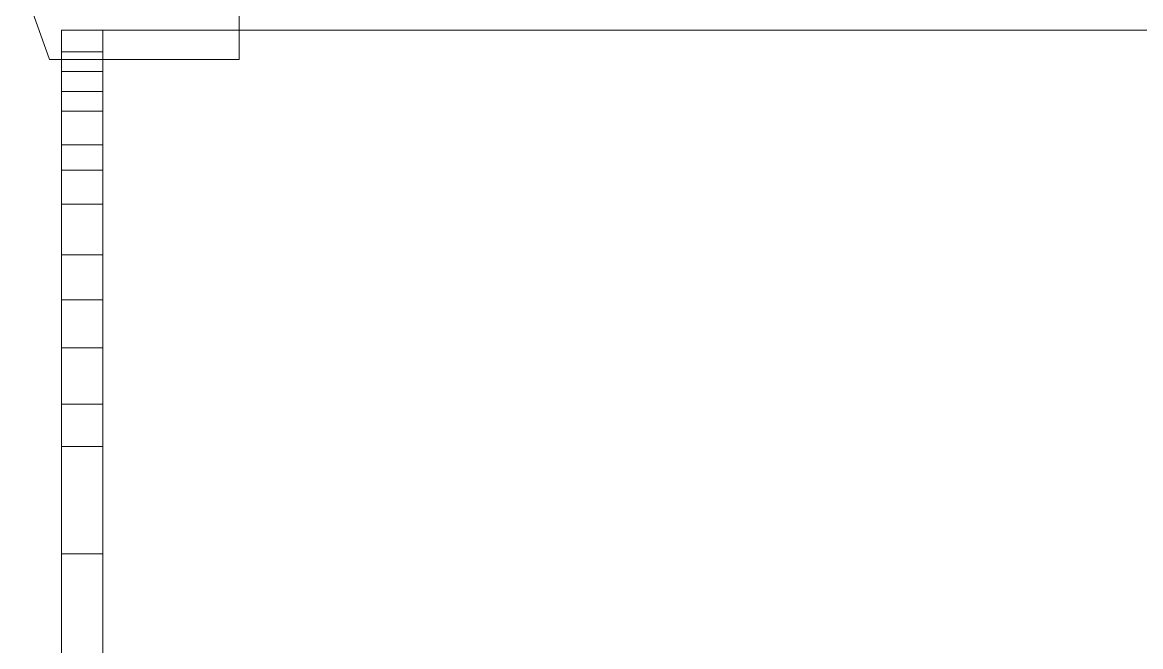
# Model space of a CAD drawing. Header units: metres. Extents: x 349075 to 349285, y 9281902 to 9282050.
# Drawn here: x 349138.901 to 349139.417, y 9281961.367 to 9281961.655 of the extents above; entities that cross this region are included whole.
import ezdxf

# ---------------------------------------------------------------- set-up
doc = ezdxf.new("R2010")
doc.units = ezdxf.units.M
doc.header["$LTSCALE"] = 0.25
doc.layers.add('ARQ-FONDO', color=253, linetype='CONTINUOUS', lineweight=9)

# ---------------------------------------------------------------- blocks, each defined once
blk = doc.blocks.new('SDDFSDF')
at = {"layer": 'ARQ-FONDO'}
for p, q in [((0.496, -0.6), (0.496, 0)), ((0.496, -0.35836), (0.515, -0.35836)), ((0.496, -0.40793), (0.515, -0.40793)), ((0.496, -0.42744), (0.515, -0.42744)), ((0.496, -0.45345), (0.515, -0.45345)), ((0.496, -0.47555), (0.515, -0.47555)), ((0.496, -0.49636), (0.515, -0.49636)), ((0.496, -0.51977), (0.515, -0.51977)), ((0.496, -0.53537), (0.515, -0.53537)), ((0.496, -0.54708), (0.515, -0.54708)), ((0.496, -0.56268), (0.515, -0.56268)), ((0.496, -0.57178), (0.515, -0.57178)), ((0.496, -0.58089), (0.515, -0.58089)), ((0.496, -0.58999), (0.515, -0.58999))]:
    blk.add_line(p, q, dxfattribs=at)
blk.add_lwpolyline([(-0.515, 0), (0.515, 0), (0.515, -0.6), (-0.515, -0.6)], close=True, dxfattribs=at)
blk = doc.blocks.new('EDTHH')
at = {"layer": 'ARQ-FONDO', "lineweight": 0, "extrusion": (0, 0, -1)}
for p, q in [((-37.23938, 76.55202), (-37.23938, 77.58202)), ((-37.23938, 76.55202), (-37.23938, 77.58202)), ((-37.23938, 76.55202), (-37.23938, 77.58202)), ((-37.23938, 76.55202), (-37.23938, 77.58202)), ((-37.23938, 76.55202), (-37.23938, 77.58202)), ((-37.23938, 76.55202), (-37.23938, 77.58202)), ((-37.23938, 76.55202), (-37.23938, 77.58202)), ((-37.23938, 76.55202), (-37.23938, 77.58202)), ((-37.23938, 76.55202), (-37.23938, 77.58202)), ((-37.23938, 76.55202), (-37.23938, 77.58202)), ((-37.23938, 76.55202), (-37.23938, 77.58202)), ((-37.23938, 76.55202), (-37.23938, 77.58202)), ((-37.23938, 76.55202), (-37.23938, 77.58202)), ((-37.23938, 76.55202), (-37.23938, 77.58202)), ((-37.23938, 76.55202), (-37.23938, 77.58202)), ((-37.23938, 76.55202), (-37.23938, 77.58202)), ((-37.23938, 76.55202), (-37.23938, 77.58202)), ((-37.23938, 76.55202), (-37.23938, 77.58202)), ((-37.23938, 76.55202), (-37.23938, 77.58202)), ((-37.23938, 76.55202), (-37.23938, 77.58202)), ((-37.23938, 76.55202), (-37.23938, 77.58202)), ((-37.23938, 76.55202), (-37.23938, 77.58202)), ((-37.23938, 76.55202), (-37.23938, 77.58202)), ((-37.23938, 76.55202), (-37.23938, 77.58202)), ((-37.23938, 76.55202), (-37.23938, 77.58202)), ((-37.23938, 76.55202), (-37.23938, 77.58202)), ((-37.23938, 76.55202), (-37.23938, 77.58202)), ((-37.23938, 76.55202), (-37.23938, 77.58202)), ((-37.23938, 76.55202), (-37.23938, 77.58202)), ((-37.23938, 76.55202), (-37.23938, 77.58202)), ((-37.23938, 76.55202), (-37.23938, 77.58202)), ((-37.23938, 76.55202), (-37.23938, 77.58202)), ((-37.23938, 76.55202), (-37.23938, 77.58202)), ((-37.23938, 76.55202), (-37.23938, 77.58202)), ((-37.23938, 76.55202), (-37.23938, 77.58202)), ((-37.23938, 76.55202), (-37.23938, 77.58202)), ((-37.23938, 76.55202), (-37.23938, 77.58202)), ((-37.23938, 76.55202, -0.18007), (-37.23938, 77.58202, -0.18007)), ((-37.83938, 76.55202), (-37.23938, 76.55202)), ((-37.83938, 76.55202), (-37.23938, 76.55202)), ((-37.83938, 76.55202), (-37.23938, 76.55202)), ((-37.83938, 76.55202), (-37.23938, 76.55202)), ((-37.83938, 76.55202), (-37.23938, 76.55202)), ((-37.83938, 76.55202), (-37.23938, 76.55202)), ((-37.83938, 76.55202), (-37.23938, 76.55202)), ((-37.83938, 76.55202), (-37.23938, 76.55202)), ((-37.83938, 76.55202), (-37.23938, 76.55202)), ((-37.83938, 76.55202), (-37.23938, 76.55202)), ((-37.83938, 76.55202), (-37.23938, 76.55202)), ((-37.83938, 76.55202), (-37.23938, 76.55202)), ((-37.83938, 76.55202), (-37.23938, 76.55202)), ((-37.83938, 76.55202), (-37.23938, 76.55202)), ((-37.83938, 76.55202), (-37.23938, 76.55202)), ((-37.83938, 76.55202), (-37.23938, 76.55202)), ((-37.83938, 76.55202), (-37.23938, 76.55202)), ((-37.83938, 76.55202), (-37.23938, 76.55202)), ((-37.83938, 76.55202), (-37.23938, 76.55202)), ((-37.83938, 76.55202), (-37.23938, 76.55202)), ((-37.83938, 76.55202), (-37.23938, 76.55202)), ((-37.83938, 76.55202), (-37.23938, 76.55202)), ((-37.83938, 76.55202), (-37.23938, 76.55202)), ((-37.83938, 76.55202), (-37.23938, 76.55202)), ((-37.83938, 76.55202), (-37.23938, 76.55202)), ((-37.83938, 76.55202), (-37.23938, 76.55202)), ((-37.83938, 76.55202), (-37.23938, 76.55202)), ((-37.83938, 76.55202), (-37.23938, 76.55202)), ((-37.83938, 76.55202), (-37.23938, 76.55202)), ((-37.83938, 76.55202), (-37.23938, 76.55202)), ((-37.83938, 76.55202), (-37.23938, 76.55202)), ((-37.83938, 76.55202), (-37.23938, 76.55202)), ((-37.83938, 76.55202), (-37.23938, 76.55202)), ((-37.83938, 76.55202), (-37.23938, 76.55202)), ((-37.83938, 76.55202), (-37.23938, 76.55202)), ((-37.83938, 76.55202), (-37.23938, 76.55202)), ((-37.83938, 76.55202), (-37.23938, 76.55202)), ((-37.83938, 76.55202, -0.18007), (-37.23938, 76.55202, -0.18007))]:
    blk.add_line(p, q, dxfattribs=at)
at = {"layer": 'ARQ-FONDO', "lineweight": 0}
for p, q in [((-37.23938, 76.57102), (-37.83938, 76.57102)), ((-37.23938, 76.57102), (-37.83938, 76.57102)), ((-37.23938, 76.57102), (-37.83938, 76.57102)), ((-37.23938, 76.57102), (-37.83938, 76.57102)), ((-37.23938, 76.57102), (-37.83938, 76.57102)), ((-37.23938, 76.57102), (-37.83938, 76.57102)), ((-37.23938, 76.57102), (-37.83938, 76.57102)), ((-37.23938, 76.57102), (-37.83938, 76.57102)), ((-37.23938, 76.57102), (-37.83938, 76.57102)), ((-37.23938, 76.57102), (-37.83938, 76.57102)), ((-37.23938, 76.57102), (-37.83938, 76.57102)), ((-37.23938, 76.57102), (-37.83938, 76.57102)), ((-37.23938, 76.57102), (-37.83938, 76.57102)), ((-37.23938, 76.57102), (-37.83938, 76.57102)), ((-37.23938, 76.57102), (-37.83938, 76.57102)), ((-37.23938, 76.57102), (-37.83938, 76.57102)), ((-37.23938, 76.57102), (-37.83938, 76.57102)), ((-37.23938, 76.57102), (-37.83938, 76.57102)), ((-37.23938, 76.57102), (-37.83938, 76.57102)), ((-37.23938, 76.57102), (-37.83938, 76.57102)), ((-37.23938, 76.57102), (-37.83938, 76.57102)), ((-37.23938, 76.57102), (-37.83938, 76.57102)), ((-37.23938, 76.57102), (-37.83938, 76.57102)), ((-37.23938, 76.57102), (-37.83938, 76.57102)), ((-37.23938, 76.57102), (-37.83938, 76.57102)), ((-37.23938, 76.57102), (-37.83938, 76.57102)), ((-37.23938, 76.57102), (-37.83938, 76.57102)), ((-37.23938, 76.57102), (-37.83938, 76.57102)), ((-37.23938, 76.57102), (-37.83938, 76.57102)), ((-37.23938, 76.57102), (-37.83938, 76.57102)), ((-37.23938, 76.57102), (-37.83938, 76.57102)), ((-37.23938, 76.57102), (-37.83938, 76.57102)), ((-37.23938, 76.57102), (-37.83938, 76.57102)), ((-37.23938, 76.57102), (-37.83938, 76.57102)), ((-37.23938, 76.57102), (-37.83938, 76.57102)), ((-37.23938, 76.57102), (-37.83938, 76.57102)), ((-37.23938, 76.57102), (-37.83938, 76.57102)), ((-37.23938, 76.57102), (-37.83938, 76.57102)), ((-37.48102, 76.57102), (-37.48102, 76.55202)), ((-37.48102, 76.57102), (-37.48102, 76.55202)), ((-37.48102, 76.57102), (-37.48102, 76.55202)), ((-37.48102, 76.57102), (-37.48102, 76.55202)), ((-37.48102, 76.57102), (-37.48102, 76.55202)), ((-37.48102, 76.57102), (-37.48102, 76.55202)), ((-37.48102, 76.57102), (-37.48102, 76.55202)), ((-37.48102, 76.57102), (-37.48102, 76.55202)), ((-37.48102, 76.57102), (-37.48102, 76.55202)), ((-37.48102, 76.57102), (-37.48102, 76.55202)), ((-37.48102, 76.57102), (-37.48102, 76.55202)), ((-37.48102, 76.57102), (-37.48102, 76.55202)), ((-37.48102, 76.57102), (-37.48102, 76.55202)), ((-37.48102, 76.57102), (-37.48102, 76.55202)), ((-37.48102, 76.57102), (-37.48102, 76.55202)), ((-37.48102, 76.57102), (-37.48102, 76.55202)), ((-37.48102, 76.57102), (-37.48102, 76.55202)), ((-37.48102, 76.57102), (-37.48102, 76.55202)), ((-37.48102, 76.57102), (-37.48102, 76.55202)), ((-37.48102, 76.57102), (-37.48102, 76.55202)), ((-37.48102, 76.57102), (-37.48102, 76.55202)), ((-37.48102, 76.57102), (-37.48102, 76.55202)), ((-37.48102, 76.57102), (-37.48102, 76.55202)), ((-37.48102, 76.57102), (-37.48102, 76.55202)), ((-37.48102, 76.57102), (-37.48102, 76.55202)), ((-37.48102, 76.57102), (-37.48102, 76.55202)), ((-37.48102, 76.57102), (-37.48102, 76.55202)), ((-37.48102, 76.57102), (-37.48102, 76.55202)), ((-37.48102, 76.57102), (-37.48102, 76.55202)), ((-37.48102, 76.57102), (-37.48102, 76.55202)), ((-37.48102, 76.57102), (-37.48102, 76.55202)), ((-37.48102, 76.57102), (-37.48102, 76.55202)), ((-37.48102, 76.57102), (-37.48102, 76.55202)), ((-37.48102, 76.57102), (-37.48102, 76.55202)), ((-37.48102, 76.57102), (-37.48102, 76.55202)), ((-37.48102, 76.57102), (-37.48102, 76.55202)), ((-37.48102, 76.57102), (-37.48102, 76.55202)), ((-37.48102, 76.57102), (-37.48102, 76.55202)), ((-37.43145, 76.57102), (-37.43145, 76.55202)), ((-37.43145, 76.57102), (-37.43145, 76.55202)), ((-37.43145, 76.57102), (-37.43145, 76.55202)), ((-37.43145, 76.57102), (-37.43145, 76.55202)), ((-37.43145, 76.57102), (-37.43145, 76.55202)), ((-37.43145, 76.57102), (-37.43145, 76.55202)), ((-37.43145, 76.57102), (-37.43145, 76.55202)), ((-37.43145, 76.57102), (-37.43145, 76.55202)), ((-37.43145, 76.57102), (-37.43145, 76.55202)), ((-37.43145, 76.57102), (-37.43145, 76.55202)), ((-37.43145, 76.57102), (-37.43145, 76.55202)), ((-37.43145, 76.57102), (-37.43145, 76.55202)), ((-37.43145, 76.57102), (-37.43145, 76.55202)), ((-37.43145, 76.57102), (-37.43145, 76.55202)), ((-37.43145, 76.57102), (-37.43145, 76.55202)), ((-37.43145, 76.57102), (-37.43145, 76.55202)), ((-37.43145, 76.57102), (-37.43145, 76.55202)), ((-37.43145, 76.57102), (-37.43145, 76.55202)), ((-37.43145, 76.57102), (-37.43145, 76.55202)), ((-37.43145, 76.57102), (-37.43145, 76.55202)), ((-37.43145, 76.57102), (-37.43145, 76.55202)), ((-37.43145, 76.57102), (-37.43145, 76.55202)), ((-37.43145, 76.57102), (-37.43145, 76.55202)), ((-37.43145, 76.57102), (-37.43145, 76.55202)), ((-37.43145, 76.57102), (-37.43145, 76.55202)), ((-37.43145, 76.57102), (-37.43145, 76.55202)), ((-37.43145, 76.57102), (-37.43145, 76.55202)), ((-37.43145, 76.57102), (-37.43145, 76.55202)), ((-37.43145, 76.57102), (-37.43145, 76.55202)), ((-37.43145, 76.57102), (-37.43145, 76.55202)), ((-37.43145, 76.57102), (-37.43145, 76.55202)), ((-37.43145, 76.57102), (-37.43145, 76.55202)), ((-37.43145, 76.57102), (-37.43145, 76.55202)), ((-37.43145, 76.57102), (-37.43145, 76.55202)), ((-37.43145, 76.57102), (-37.43145, 76.55202)), ((-37.43145, 76.57102), (-37.43145, 76.55202)), ((-37.43145, 76.57102), (-37.43145, 76.55202)), ((-37.43145, 76.57102), (-37.43145, 76.55202)), ((-37.41194, 76.57102), (-37.41194, 76.55202)), ((-37.41194, 76.57102), (-37.41194, 76.55202)), ((-37.41194, 76.57102), (-37.41194, 76.55202)), ((-37.41194, 76.57102), (-37.41194, 76.55202)), ((-37.41194, 76.57102), (-37.41194, 76.55202)), ((-37.41194, 76.57102), (-37.41194, 76.55202)), ((-37.41194, 76.57102), (-37.41194, 76.55202)), ((-37.41194, 76.57102), (-37.41194, 76.55202)), ((-37.41194, 76.57102), (-37.41194, 76.55202)), ((-37.41194, 76.57102), (-37.41194, 76.55202)), ((-37.41194, 76.57102), (-37.41194, 76.55202)), ((-37.41194, 76.57102), (-37.41194, 76.55202)), ((-37.41194, 76.57102), (-37.41194, 76.55202)), ((-37.41194, 76.57102), (-37.41194, 76.55202)), ((-37.41194, 76.57102), (-37.41194, 76.55202)), ((-37.41194, 76.57102), (-37.41194, 76.55202)), ((-37.41194, 76.57102), (-37.41194, 76.55202)), ((-37.41194, 76.57102), (-37.41194, 76.55202)), ((-37.41194, 76.57102), (-37.41194, 76.55202)), ((-37.41194, 76.57102), (-37.41194, 76.55202)), ((-37.41194, 76.57102), (-37.41194, 76.55202)), ((-37.41194, 76.57102), (-37.41194, 76.55202)), ((-37.41194, 76.57102), (-37.41194, 76.55202)), ((-37.41194, 76.57102), (-37.41194, 76.55202)), ((-37.41194, 76.57102), (-37.41194, 76.55202)), ((-37.41194, 76.57102), (-37.41194, 76.55202)), ((-37.41194, 76.57102), (-37.41194, 76.55202)), ((-37.41194, 76.57102), (-37.41194, 76.55202)), ((-37.41194, 76.57102), (-37.41194, 76.55202)), ((-37.41194, 76.57102), (-37.41194, 76.55202)), ((-37.41194, 76.57102), (-37.41194, 76.55202)), ((-37.41194, 76.57102), (-37.41194, 76.55202)), ((-37.41194, 76.57102), (-37.41194, 76.55202)), ((-37.41194, 76.57102), (-37.41194, 76.55202)), ((-37.41194, 76.57102), (-37.41194, 76.55202)), ((-37.41194, 76.57102), (-37.41194, 76.55202)), ((-37.41194, 76.57102), (-37.41194, 76.55202)), ((-37.41194, 76.57102), (-37.41194, 76.55202)), ((-37.38593, 76.57102), (-37.38593, 76.55202)), ((-37.38593, 76.57102), (-37.38593, 76.55202)), ((-37.38593, 76.57102), (-37.38593, 76.55202)), ((-37.38593, 76.57102), (-37.38593, 76.55202)), ((-37.38593, 76.57102), (-37.38593, 76.55202)), ((-37.38593, 76.57102), (-37.38593, 76.55202)), ((-37.38593, 76.57102), (-37.38593, 76.55202)), ((-37.38593, 76.57102), (-37.38593, 76.55202)), ((-37.38593, 76.57102), (-37.38593, 76.55202)), ((-37.38593, 76.57102), (-37.38593, 76.55202)), ((-37.38593, 76.57102), (-37.38593, 76.55202)), ((-37.38593, 76.57102), (-37.38593, 76.55202)), ((-37.38593, 76.57102), (-37.38593, 76.55202)), ((-37.38593, 76.57102), (-37.38593, 76.55202)), ((-37.38593, 76.57102), (-37.38593, 76.55202)), ((-37.38593, 76.57102), (-37.38593, 76.55202)), ((-37.38593, 76.57102), (-37.38593, 76.55202)), ((-37.38593, 76.57102), (-37.38593, 76.55202)), ((-37.38593, 76.57102), (-37.38593, 76.55202)), ((-37.38593, 76.57102), (-37.38593, 76.55202)), ((-37.38593, 76.57102), (-37.38593, 76.55202)), ((-37.38593, 76.57102), (-37.38593, 76.55202)), ((-37.38593, 76.57102), (-37.38593, 76.55202)), ((-37.38593, 76.57102), (-37.38593, 76.55202)), ((-37.38593, 76.57102), (-37.38593, 76.55202)), ((-37.38593, 76.57102), (-37.38593, 76.55202)), ((-37.38593, 76.57102), (-37.38593, 76.55202)), ((-37.38593, 76.57102), (-37.38593, 76.55202)), ((-37.38593, 76.57102), (-37.38593, 76.55202)), ((-37.38593, 76.57102), (-37.38593, 76.55202)), ((-37.38593, 76.57102), (-37.38593, 76.55202)), ((-37.38593, 76.57102), (-37.38593, 76.55202)), ((-37.38593, 76.57102), (-37.38593, 76.55202)), ((-37.38593, 76.57102), (-37.38593, 76.55202)), ((-37.38593, 76.57102), (-37.38593, 76.55202)), ((-37.38593, 76.57102), (-37.38593, 76.55202)), ((-37.38593, 76.57102), (-37.38593, 76.55202)), ((-37.38593, 76.57102), (-37.38593, 76.55202)), ((-37.36383, 76.57102), (-37.36383, 76.55202)), ((-37.36383, 76.57102), (-37.36383, 76.55202)), ((-37.36383, 76.57102), (-37.36383, 76.55202)), ((-37.36383, 76.57102), (-37.36383, 76.55202)), ((-37.36383, 76.57102), (-37.36383, 76.55202)), ((-37.36383, 76.57102), (-37.36383, 76.55202)), ((-37.36383, 76.57102), (-37.36383, 76.55202)), ((-37.36383, 76.57102), (-37.36383, 76.55202)), ((-37.36383, 76.57102), (-37.36383, 76.55202)), ((-37.36383, 76.57102), (-37.36383, 76.55202)), ((-37.36383, 76.57102), (-37.36383, 76.55202)), ((-37.36383, 76.57102), (-37.36383, 76.55202)), ((-37.36383, 76.57102), (-37.36383, 76.55202)), ((-37.36383, 76.57102), (-37.36383, 76.55202)), ((-37.36383, 76.57102), (-37.36383, 76.55202)), ((-37.36383, 76.57102), (-37.36383, 76.55202)), ((-37.36383, 76.57102), (-37.36383, 76.55202)), ((-37.36383, 76.57102), (-37.36383, 76.55202)), ((-37.36383, 76.57102), (-37.36383, 76.55202)), ((-37.36383, 76.57102), (-37.36383, 76.55202)), ((-37.36383, 76.57102), (-37.36383, 76.55202)), ((-37.36383, 76.57102), (-37.36383, 76.55202)), ((-37.36383, 76.57102), (-37.36383, 76.55202)), ((-37.36383, 76.57102), (-37.36383, 76.55202)), ((-37.36383, 76.57102), (-37.36383, 76.55202)), ((-37.36383, 76.57102), (-37.36383, 76.55202)), ((-37.36383, 76.57102), (-37.36383, 76.55202)), ((-37.36383, 76.57102), (-37.36383, 76.55202)), ((-37.36383, 76.57102), (-37.36383, 76.55202)), ((-37.36383, 76.57102), (-37.36383, 76.55202)), ((-37.36383, 76.57102), (-37.36383, 76.55202)), ((-37.36383, 76.57102), (-37.36383, 76.55202)), ((-37.36383, 76.57102), (-37.36383, 76.55202)), ((-37.36383, 76.57102), (-37.36383, 76.55202)), ((-37.36383, 76.57102), (-37.36383, 76.55202)), ((-37.36383, 76.57102), (-37.36383, 76.55202)), ((-37.36383, 76.57102), (-37.36383, 76.55202)), ((-37.36383, 76.57102), (-37.36383, 76.55202)), ((-37.34302, 76.57102), (-37.34302, 76.55202)), ((-37.34302, 76.57102), (-37.34302, 76.55202)), ((-37.34302, 76.57102), (-37.34302, 76.55202)), ((-37.34302, 76.57102), (-37.34302, 76.55202)), ((-37.34302, 76.57102), (-37.34302, 76.55202)), ((-37.34302, 76.57102), (-37.34302, 76.55202)), ((-37.34302, 76.57102), (-37.34302, 76.55202)), ((-37.34302, 76.57102), (-37.34302, 76.55202)), ((-37.34302, 76.57102), (-37.34302, 76.55202)), ((-37.34302, 76.57102), (-37.34302, 76.55202)), ((-37.34302, 76.57102), (-37.34302, 76.55202)), ((-37.34302, 76.57102), (-37.34302, 76.55202)), ((-37.34302, 76.57102), (-37.34302, 76.55202)), ((-37.34302, 76.57102), (-37.34302, 76.55202)), ((-37.34302, 76.57102), (-37.34302, 76.55202)), ((-37.34302, 76.57102), (-37.34302, 76.55202)), ((-37.34302, 76.57102), (-37.34302, 76.55202)), ((-37.34302, 76.57102), (-37.34302, 76.55202)), ((-37.34302, 76.57102), (-37.34302, 76.55202)), ((-37.34302, 76.57102), (-37.34302, 76.55202)), ((-37.34302, 76.57102), (-37.34302, 76.55202)), ((-37.34302, 76.57102), (-37.34302, 76.55202)), ((-37.34302, 76.57102), (-37.34302, 76.55202)), ((-37.34302, 76.57102), (-37.34302, 76.55202)), ((-37.34302, 76.57102), (-37.34302, 76.55202)), ((-37.34302, 76.57102), (-37.34302, 76.55202)), ((-37.34302, 76.57102), (-37.34302, 76.55202)), ((-37.34302, 76.57102), (-37.34302, 76.55202)), ((-37.34302, 76.57102), (-37.34302, 76.55202)), ((-37.34302, 76.57102), (-37.34302, 76.55202)), ((-37.34302, 76.57102), (-37.34302, 76.55202)), ((-37.34302, 76.57102), (-37.34302, 76.55202)), ((-37.34302, 76.57102), (-37.34302, 76.55202)), ((-37.34302, 76.57102), (-37.34302, 76.55202)), ((-37.34302, 76.57102), (-37.34302, 76.55202)), ((-37.34302, 76.57102), (-37.34302, 76.55202)), ((-37.34302, 76.57102), (-37.34302, 76.55202)), ((-37.34302, 76.57102), (-37.34302, 76.55202)), ((-37.31961, 76.57102), (-37.31961, 76.55202)), ((-37.31961, 76.57102), (-37.31961, 76.55202)), ((-37.31961, 76.57102), (-37.31961, 76.55202)), ((-37.31961, 76.57102), (-37.31961, 76.55202)), ((-37.31961, 76.57102), (-37.31961, 76.55202)), ((-37.31961, 76.57102), (-37.31961, 76.55202)), ((-37.31961, 76.57102), (-37.31961, 76.55202)), ((-37.31961, 76.57102), (-37.31961, 76.55202)), ((-37.31961, 76.57102), (-37.31961, 76.55202)), ((-37.31961, 76.57102), (-37.31961, 76.55202)), ((-37.31961, 76.57102), (-37.31961, 76.55202)), ((-37.31961, 76.57102), (-37.31961, 76.55202)), ((-37.31961, 76.57102), (-37.31961, 76.55202)), ((-37.31961, 76.57102), (-37.31961, 76.55202)), ((-37.31961, 76.57102), (-37.31961, 76.55202)), ((-37.31961, 76.57102), (-37.31961, 76.55202)), ((-37.31961, 76.57102), (-37.31961, 76.55202)), ((-37.31961, 76.57102), (-37.31961, 76.55202)), ((-37.31961, 76.57102), (-37.31961, 76.55202)), ((-37.31961, 76.57102), (-37.31961, 76.55202)), ((-37.31961, 76.57102), (-37.31961, 76.55202)), ((-37.31961, 76.57102), (-37.31961, 76.55202)), ((-37.31961, 76.57102), (-37.31961, 76.55202)), ((-37.31961, 76.57102), (-37.31961, 76.55202)), ((-37.31961, 76.57102), (-37.31961, 76.55202)), ((-37.31961, 76.57102), (-37.31961, 76.55202)), ((-37.31961, 76.57102), (-37.31961, 76.55202)), ((-37.31961, 76.57102), (-37.31961, 76.55202)), ((-37.31961, 76.57102), (-37.31961, 76.55202)), ((-37.31961, 76.57102), (-37.31961, 76.55202)), ((-37.31961, 76.57102), (-37.31961, 76.55202)), ((-37.31961, 76.57102), (-37.31961, 76.55202)), ((-37.31961, 76.57102), (-37.31961, 76.55202)), ((-37.31961, 76.57102), (-37.31961, 76.55202)), ((-37.31961, 76.57102), (-37.31961, 76.55202)), ((-37.31961, 76.57102), (-37.31961, 76.55202)), ((-37.31961, 76.57102), (-37.31961, 76.55202)), ((-37.31961, 76.57102), (-37.31961, 76.55202)), ((-37.30401, 76.57102), (-37.30401, 76.55202)), ((-37.30401, 76.57102), (-37.30401, 76.55202)), ((-37.30401, 76.57102), (-37.30401, 76.55202)), ((-37.30401, 76.57102), (-37.30401, 76.55202)), ((-37.30401, 76.57102), (-37.30401, 76.55202)), ((-37.30401, 76.57102), (-37.30401, 76.55202)), ((-37.30401, 76.57102), (-37.30401, 76.55202)), ((-37.30401, 76.57102), (-37.30401, 76.55202)), ((-37.30401, 76.57102), (-37.30401, 76.55202)), ((-37.30401, 76.57102), (-37.30401, 76.55202)), ((-37.30401, 76.57102), (-37.30401, 76.55202)), ((-37.30401, 76.57102), (-37.30401, 76.55202)), ((-37.30401, 76.57102), (-37.30401, 76.55202)), ((-37.30401, 76.57102), (-37.30401, 76.55202)), ((-37.30401, 76.57102), (-37.30401, 76.55202)), ((-37.30401, 76.57102), (-37.30401, 76.55202)), ((-37.30401, 76.57102), (-37.30401, 76.55202)), ((-37.30401, 76.57102), (-37.30401, 76.55202)), ((-37.30401, 76.57102), (-37.30401, 76.55202)), ((-37.30401, 76.57102), (-37.30401, 76.55202)), ((-37.30401, 76.57102), (-37.30401, 76.55202)), ((-37.30401, 76.57102), (-37.30401, 76.55202)), ((-37.30401, 76.57102), (-37.30401, 76.55202)), ((-37.30401, 76.57102), (-37.30401, 76.55202)), ((-37.30401, 76.57102), (-37.30401, 76.55202)), ((-37.30401, 76.57102), (-37.30401, 76.55202)), ((-37.30401, 76.57102), (-37.30401, 76.55202)), ((-37.30401, 76.57102), (-37.30401, 76.55202)), ((-37.30401, 76.57102), (-37.30401, 76.55202)), ((-37.30401, 76.57102), (-37.30401, 76.55202)), ((-37.30401, 76.57102), (-37.30401, 76.55202)), ((-37.30401, 76.57102), (-37.30401, 76.55202)), ((-37.30401, 76.57102), (-37.30401, 76.55202)), ((-37.30401, 76.57102), (-37.30401, 76.55202)), ((-37.30401, 76.57102), (-37.30401, 76.55202)), ((-37.30401, 76.57102), (-37.30401, 76.55202)), ((-37.30401, 76.57102), (-37.30401, 76.55202)), ((-37.30401, 76.57102), (-37.30401, 76.55202)), ((-37.29231, 76.57102), (-37.29231, 76.55202)), ((-37.29231, 76.57102), (-37.29231, 76.55202)), ((-37.29231, 76.57102), (-37.29231, 76.55202)), ((-37.29231, 76.57102), (-37.29231, 76.55202)), ((-37.29231, 76.57102), (-37.29231, 76.55202)), ((-37.29231, 76.57102), (-37.29231, 76.55202)), ((-37.29231, 76.57102), (-37.29231, 76.55202)), ((-37.29231, 76.57102), (-37.29231, 76.55202)), ((-37.29231, 76.57102), (-37.29231, 76.55202)), ((-37.29231, 76.57102), (-37.29231, 76.55202)), ((-37.29231, 76.57102), (-37.29231, 76.55202)), ((-37.29231, 76.57102), (-37.29231, 76.55202)), ((-37.29231, 76.57102), (-37.29231, 76.55202)), ((-37.29231, 76.57102), (-37.29231, 76.55202)), ((-37.29231, 76.57102), (-37.29231, 76.55202)), ((-37.29231, 76.57102), (-37.29231, 76.55202)), ((-37.29231, 76.57102), (-37.29231, 76.55202)), ((-37.29231, 76.57102), (-37.29231, 76.55202)), ((-37.29231, 76.57102), (-37.29231, 76.55202)), ((-37.29231, 76.57102), (-37.29231, 76.55202)), ((-37.29231, 76.57102), (-37.29231, 76.55202)), ((-37.29231, 76.57102), (-37.29231, 76.55202)), ((-37.29231, 76.57102), (-37.29231, 76.55202)), ((-37.29231, 76.57102), (-37.29231, 76.55202)), ((-37.29231, 76.57102), (-37.29231, 76.55202)), ((-37.29231, 76.57102), (-37.29231, 76.55202)), ((-37.29231, 76.57102), (-37.29231, 76.55202)), ((-37.29231, 76.57102), (-37.29231, 76.55202)), ((-37.29231, 76.57102), (-37.29231, 76.55202)), ((-37.29231, 76.57102), (-37.29231, 76.55202)), ((-37.29231, 76.57102), (-37.29231, 76.55202)), ((-37.29231, 76.57102), (-37.29231, 76.55202)), ((-37.29231, 76.57102), (-37.29231, 76.55202)), ((-37.29231, 76.57102), (-37.29231, 76.55202)), ((-37.29231, 76.57102), (-37.29231, 76.55202)), ((-37.29231, 76.57102), (-37.29231, 76.55202)), ((-37.29231, 76.57102), (-37.29231, 76.55202)), ((-37.29231, 76.57102), (-37.29231, 76.55202)), ((-37.2767, 76.57102), (-37.2767, 76.55202)), ((-37.2767, 76.57102), (-37.2767, 76.55202)), ((-37.2767, 76.57102), (-37.2767, 76.55202)), ((-37.2767, 76.57102), (-37.2767, 76.55202)), ((-37.2767, 76.57102), (-37.2767, 76.55202)), ((-37.2767, 76.57102), (-37.2767, 76.55202)), ((-37.2767, 76.57102), (-37.2767, 76.55202)), ((-37.2767, 76.57102), (-37.2767, 76.55202)), ((-37.2767, 76.57102), (-37.2767, 76.55202)), ((-37.2767, 76.57102), (-37.2767, 76.55202)), ((-37.2767, 76.57102), (-37.2767, 76.55202)), ((-37.2767, 76.57102), (-37.2767, 76.55202)), ((-37.2767, 76.57102), (-37.2767, 76.55202)), ((-37.2767, 76.57102), (-37.2767, 76.55202)), ((-37.2767, 76.57102), (-37.2767, 76.55202)), ((-37.2767, 76.57102), (-37.2767, 76.55202)), ((-37.2767, 76.57102), (-37.2767, 76.55202)), ((-37.2767, 76.57102), (-37.2767, 76.55202)), ((-37.2767, 76.57102), (-37.2767, 76.55202)), ((-37.2767, 76.57102), (-37.2767, 76.55202)), ((-37.2767, 76.57102), (-37.2767, 76.55202)), ((-37.2767, 76.57102), (-37.2767, 76.55202)), ((-37.2767, 76.57102), (-37.2767, 76.55202)), ((-37.2767, 76.57102), (-37.2767, 76.55202)), ((-37.2767, 76.57102), (-37.2767, 76.55202)), ((-37.2767, 76.57102), (-37.2767, 76.55202)), ((-37.2767, 76.57102), (-37.2767, 76.55202)), ((-37.2767, 76.57102), (-37.2767, 76.55202)), ((-37.2767, 76.57102), (-37.2767, 76.55202)), ((-37.2767, 76.57102), (-37.2767, 76.55202)), ((-37.2767, 76.57102), (-37.2767, 76.55202)), ((-37.2767, 76.57102), (-37.2767, 76.55202)), ((-37.2767, 76.57102), (-37.2767, 76.55202)), ((-37.2767, 76.57102), (-37.2767, 76.55202)), ((-37.2767, 76.57102), (-37.2767, 76.55202)), ((-37.2767, 76.57102), (-37.2767, 76.55202)), ((-37.2767, 76.57102), (-37.2767, 76.55202)), ((-37.2767, 76.57102), (-37.2767, 76.55202)), ((-37.2676, 76.57102), (-37.2676, 76.55202)), ((-37.2676, 76.57102), (-37.2676, 76.55202)), ((-37.2676, 76.57102), (-37.2676, 76.55202)), ((-37.2676, 76.57102), (-37.2676, 76.55202)), ((-37.2676, 76.57102), (-37.2676, 76.55202)), ((-37.2676, 76.57102), (-37.2676, 76.55202)), ((-37.2676, 76.57102), (-37.2676, 76.55202)), ((-37.2676, 76.57102), (-37.2676, 76.55202)), ((-37.2676, 76.57102), (-37.2676, 76.55202)), ((-37.2676, 76.57102), (-37.2676, 76.55202)), ((-37.2676, 76.57102), (-37.2676, 76.55202)), ((-37.2676, 76.57102), (-37.2676, 76.55202)), ((-37.2676, 76.57102), (-37.2676, 76.55202)), ((-37.2676, 76.57102), (-37.2676, 76.55202)), ((-37.2676, 76.57102), (-37.2676, 76.55202)), ((-37.2676, 76.57102), (-37.2676, 76.55202)), ((-37.2676, 76.57102), (-37.2676, 76.55202)), ((-37.2676, 76.57102), (-37.2676, 76.55202)), ((-37.2676, 76.57102), (-37.2676, 76.55202)), ((-37.2676, 76.57102), (-37.2676, 76.55202)), ((-37.2676, 76.57102), (-37.2676, 76.55202)), ((-37.2676, 76.57102), (-37.2676, 76.55202)), ((-37.2676, 76.57102), (-37.2676, 76.55202)), ((-37.2676, 76.57102), (-37.2676, 76.55202)), ((-37.2676, 76.57102), (-37.2676, 76.55202)), ((-37.2676, 76.57102), (-37.2676, 76.55202)), ((-37.2676, 76.57102), (-37.2676, 76.55202)), ((-37.2676, 76.57102), (-37.2676, 76.55202)), ((-37.2676, 76.57102), (-37.2676, 76.55202)), ((-37.2676, 76.57102), (-37.2676, 76.55202)), ((-37.2676, 76.57102), (-37.2676, 76.55202)), ((-37.2676, 76.57102), (-37.2676, 76.55202)), ((-37.2676, 76.57102), (-37.2676, 76.55202)), ((-37.2676, 76.57102), (-37.2676, 76.55202)), ((-37.2676, 76.57102), (-37.2676, 76.55202)), ((-37.2676, 76.57102), (-37.2676, 76.55202)), ((-37.2676, 76.57102), (-37.2676, 76.55202)), ((-37.2676, 76.57102), (-37.2676, 76.55202)), ((-37.25849, 76.57102), (-37.25849, 76.55202)), ((-37.25849, 76.57102), (-37.25849, 76.55202)), ((-37.25849, 76.57102), (-37.25849, 76.55202)), ((-37.25849, 76.57102), (-37.25849, 76.55202)), ((-37.25849, 76.57102), (-37.25849, 76.55202)), ((-37.25849, 76.57102), (-37.25849, 76.55202)), ((-37.25849, 76.57102), (-37.25849, 76.55202)), ((-37.25849, 76.57102), (-37.25849, 76.55202)), ((-37.25849, 76.57102), (-37.25849, 76.55202)), ((-37.25849, 76.57102), (-37.25849, 76.55202)), ((-37.25849, 76.57102), (-37.25849, 76.55202)), ((-37.25849, 76.57102), (-37.25849, 76.55202)), ((-37.25849, 76.57102), (-37.25849, 76.55202)), ((-37.25849, 76.57102), (-37.25849, 76.55202)), ((-37.25849, 76.57102), (-37.25849, 76.55202)), ((-37.25849, 76.57102), (-37.25849, 76.55202)), ((-37.25849, 76.57102), (-37.25849, 76.55202)), ((-37.25849, 76.57102), (-37.25849, 76.55202)), ((-37.25849, 76.57102), (-37.25849, 76.55202)), ((-37.25849, 76.57102), (-37.25849, 76.55202)), ((-37.25849, 76.57102), (-37.25849, 76.55202)), ((-37.25849, 76.57102), (-37.25849, 76.55202)), ((-37.25849, 76.57102), (-37.25849, 76.55202)), ((-37.25849, 76.57102), (-37.25849, 76.55202)), ((-37.25849, 76.57102), (-37.25849, 76.55202)), ((-37.25849, 76.57102), (-37.25849, 76.55202)), ((-37.25849, 76.57102), (-37.25849, 76.55202)), ((-37.25849, 76.57102), (-37.25849, 76.55202)), ((-37.25849, 76.57102), (-37.25849, 76.55202)), ((-37.25849, 76.57102), (-37.25849, 76.55202)), ((-37.25849, 76.57102), (-37.25849, 76.55202)), ((-37.25849, 76.57102), (-37.25849, 76.55202)), ((-37.25849, 76.57102), (-37.25849, 76.55202)), ((-37.25849, 76.57102), (-37.25849, 76.55202)), ((-37.25849, 76.57102), (-37.25849, 76.55202)), ((-37.25849, 76.57102), (-37.25849, 76.55202)), ((-37.25849, 76.57102), (-37.25849, 76.55202)), ((-37.25849, 76.57102), (-37.25849, 76.55202)), ((-37.24939, 76.57102), (-37.24939, 76.55202)), ((-37.24939, 76.57102), (-37.24939, 76.55202)), ((-37.24939, 76.57102), (-37.24939, 76.55202)), ((-37.24939, 76.57102), (-37.24939, 76.55202)), ((-37.24939, 76.57102), (-37.24939, 76.55202)), ((-37.24939, 76.57102), (-37.24939, 76.55202)), ((-37.24939, 76.57102), (-37.24939, 76.55202)), ((-37.24939, 76.57102), (-37.24939, 76.55202)), ((-37.24939, 76.57102), (-37.24939, 76.55202)), ((-37.24939, 76.57102), (-37.24939, 76.55202)), ((-37.24939, 76.57102), (-37.24939, 76.55202)), ((-37.24939, 76.57102), (-37.24939, 76.55202)), ((-37.24939, 76.57102), (-37.24939, 76.55202)), ((-37.24939, 76.57102), (-37.24939, 76.55202)), ((-37.24939, 76.57102), (-37.24939, 76.55202)), ((-37.24939, 76.57102), (-37.24939, 76.55202)), ((-37.24939, 76.57102), (-37.24939, 76.55202)), ((-37.24939, 76.57102), (-37.24939, 76.55202)), ((-37.24939, 76.57102), (-37.24939, 76.55202)), ((-37.24939, 76.57102), (-37.24939, 76.55202)), ((-37.24939, 76.57102), (-37.24939, 76.55202)), ((-37.24939, 76.57102), (-37.24939, 76.55202)), ((-37.24939, 76.57102), (-37.24939, 76.55202)), ((-37.24939, 76.57102), (-37.24939, 76.55202)), ((-37.24939, 76.57102), (-37.24939, 76.55202)), ((-37.24939, 76.57102), (-37.24939, 76.55202)), ((-37.24939, 76.57102), (-37.24939, 76.55202)), ((-37.24939, 76.57102), (-37.24939, 76.55202)), ((-37.24939, 76.57102), (-37.24939, 76.55202)), ((-37.24939, 76.57102), (-37.24939, 76.55202)), ((-37.24939, 76.57102), (-37.24939, 76.55202)), ((-37.24939, 76.57102), (-37.24939, 76.55202)), ((-37.24939, 76.57102), (-37.24939, 76.55202)), ((-37.24939, 76.57102), (-37.24939, 76.55202)), ((-37.24939, 76.57102), (-37.24939, 76.55202)), ((-37.24939, 76.57102), (-37.24939, 76.55202)), ((-37.24939, 76.57102), (-37.24939, 76.55202)), ((-37.24939, 76.57102), (-37.24939, 76.55202))]:
    blk.add_line(p, q, dxfattribs=at)
at = {"layer": 'ARQ-FONDO', "lineweight": 0, "elevation": -0.18007}
blk.add_lwpolyline([(-37.83938, 77.58202), (-37.83938, 76.55202), (-37.23938, 76.55202), (-37.23938, 77.58202)], close=True, dxfattribs=at)
blk.add_lwpolyline([(-37.83938, 77.58202), (-37.83938, 76.55202), (-37.23938, 76.55202), (-37.23938, 77.58202)], close=True, dxfattribs=at)
blk.add_lwpolyline([(-37.83938, 77.58202), (-37.83938, 76.55202), (-37.23938, 76.55202), (-37.23938, 77.58202)], close=True, dxfattribs=at)
blk.add_lwpolyline([(-37.83938, 77.58202), (-37.83938, 76.55202), (-37.23938, 76.55202), (-37.23938, 77.58202)], close=True, dxfattribs=at)
blk.add_lwpolyline([(-37.83938, 77.58202), (-37.83938, 76.55202), (-37.23938, 76.55202), (-37.23938, 77.58202)], close=True, dxfattribs=at)
blk.add_lwpolyline([(-37.83938, 77.58202), (-37.83938, 76.55202), (-37.23938, 76.55202), (-37.23938, 77.58202)], close=True, dxfattribs=at)
blk.add_lwpolyline([(-37.83938, 77.58202), (-37.83938, 76.55202), (-37.23938, 76.55202), (-37.23938, 77.58202)], close=True, dxfattribs=at)
blk.add_lwpolyline([(-37.83938, 77.58202), (-37.83938, 76.55202), (-37.23938, 76.55202), (-37.23938, 77.58202)], close=True, dxfattribs=at)
blk.add_lwpolyline([(-37.83938, 77.58202), (-37.83938, 76.55202), (-37.23938, 76.55202), (-37.23938, 77.58202)], close=True, dxfattribs=at)
blk.add_lwpolyline([(-37.83938, 77.58202), (-37.83938, 76.55202), (-37.23938, 76.55202), (-37.23938, 77.58202)], close=True, dxfattribs=at)
blk.add_lwpolyline([(-37.83938, 77.58202), (-37.83938, 76.55202), (-37.23938, 76.55202), (-37.23938, 77.58202)], close=True, dxfattribs=at)
blk.add_lwpolyline([(-37.83938, 77.58202), (-37.83938, 76.55202), (-37.23938, 76.55202), (-37.23938, 77.58202)], close=True, dxfattribs=at)
blk.add_lwpolyline([(-37.83938, 77.58202), (-37.83938, 76.55202), (-37.23938, 76.55202), (-37.23938, 77.58202)], close=True, dxfattribs=at)
blk.add_lwpolyline([(-37.83938, 77.58202), (-37.83938, 76.55202), (-37.23938, 76.55202), (-37.23938, 77.58202)], close=True, dxfattribs=at)
blk.add_lwpolyline([(-37.83938, 77.58202), (-37.83938, 76.55202), (-37.23938, 76.55202), (-37.23938, 77.58202)], close=True, dxfattribs=at)
blk.add_lwpolyline([(-37.83938, 77.58202), (-37.83938, 76.55202), (-37.23938, 76.55202), (-37.23938, 77.58202)], close=True, dxfattribs=at)
blk.add_lwpolyline([(-37.83938, 77.58202), (-37.83938, 76.55202), (-37.23938, 76.55202), (-37.23938, 77.58202)], close=True, dxfattribs=at)
blk.add_lwpolyline([(-37.83938, 77.58202), (-37.83938, 76.55202), (-37.23938, 76.55202), (-37.23938, 77.58202)], close=True, dxfattribs=at)
blk.add_lwpolyline([(-37.83938, 77.58202), (-37.83938, 76.55202), (-37.23938, 76.55202), (-37.23938, 77.58202)], close=True, dxfattribs=at)
blk.add_lwpolyline([(-37.83938, 77.58202), (-37.83938, 76.55202), (-37.23938, 76.55202), (-37.23938, 77.58202)], close=True, dxfattribs=at)
blk.add_lwpolyline([(-37.83938, 77.58202), (-37.83938, 76.55202), (-37.23938, 76.55202), (-37.23938, 77.58202)], close=True, dxfattribs=at)
blk.add_lwpolyline([(-37.83938, 77.58202), (-37.83938, 76.55202), (-37.23938, 76.55202), (-37.23938, 77.58202)], close=True, dxfattribs=at)
blk.add_lwpolyline([(-37.83938, 77.58202), (-37.83938, 76.55202), (-37.23938, 76.55202), (-37.23938, 77.58202)], close=True, dxfattribs=at)
blk.add_lwpolyline([(-37.83938, 77.58202), (-37.83938, 76.55202), (-37.23938, 76.55202), (-37.23938, 77.58202)], close=True, dxfattribs=at)
blk.add_lwpolyline([(-37.83938, 77.58202), (-37.83938, 76.55202), (-37.23938, 76.55202), (-37.23938, 77.58202)], close=True, dxfattribs=at)
blk.add_lwpolyline([(-37.83938, 77.58202), (-37.83938, 76.55202), (-37.23938, 76.55202), (-37.23938, 77.58202)], close=True, dxfattribs=at)
blk.add_lwpolyline([(-37.83938, 77.58202), (-37.83938, 76.55202), (-37.23938, 76.55202), (-37.23938, 77.58202)], close=True, dxfattribs=at)
blk.add_lwpolyline([(-37.83938, 77.58202), (-37.83938, 76.55202), (-37.23938, 76.55202), (-37.23938, 77.58202)], close=True, dxfattribs=at)
blk.add_lwpolyline([(-37.83938, 77.58202), (-37.83938, 76.55202), (-37.23938, 76.55202), (-37.23938, 77.58202)], close=True, dxfattribs=at)
blk.add_lwpolyline([(-37.83938, 77.58202), (-37.83938, 76.55202), (-37.23938, 76.55202), (-37.23938, 77.58202)], close=True, dxfattribs=at)
blk.add_lwpolyline([(-37.83938, 77.58202), (-37.83938, 76.55202), (-37.23938, 76.55202), (-37.23938, 77.58202)], close=True, dxfattribs=at)
blk.add_lwpolyline([(-37.83938, 77.58202), (-37.83938, 76.55202), (-37.23938, 76.55202), (-37.23938, 77.58202)], close=True, dxfattribs=at)
blk.add_lwpolyline([(-37.83938, 77.58202), (-37.83938, 76.55202), (-37.23938, 76.55202), (-37.23938, 77.58202)], close=True, dxfattribs=at)
blk.add_lwpolyline([(-37.83938, 77.58202), (-37.83938, 76.55202), (-37.23938, 76.55202), (-37.23938, 77.58202)], close=True, dxfattribs=at)
blk.add_lwpolyline([(-37.83938, 77.58202), (-37.83938, 76.55202), (-37.23938, 76.55202), (-37.23938, 77.58202)], close=True, dxfattribs=at)
blk.add_lwpolyline([(-37.83938, 77.58202), (-37.83938, 76.55202), (-37.23938, 76.55202), (-37.23938, 77.58202)], close=True, dxfattribs=at)
blk.add_lwpolyline([(-37.83938, 77.58202), (-37.83938, 76.55202), (-37.23938, 76.55202), (-37.23938, 77.58202)], close=True, dxfattribs=at)
blk.add_lwpolyline([(-37.83938, 77.58202), (-37.83938, 76.55202), (-37.23938, 76.55202), (-37.23938, 77.58202)], close=True, dxfattribs=at)
at = {"layer": 'ARQ-FONDO', "lineweight": 0, "xscale": -1, "rotation": 90.00000001838282}
blk.add_blockref('SDDFSDF', (-37.83938, 77.06702, -0.18007), dxfattribs=at)
blk = doc.blocks.new('bloque sum pg')
at = {"layer": 'ARQ-FONDO', "elevation": -4973.28706}
blk.add_lwpolyline([(-12.20857, -27.03096), (-12.19607, -27.06596), (-12.10857, -27.06596), (-12.10857, -26.97846)], dxfattribs=at)
at = {"layer": 'ARQ-FONDO', "xscale": -1, "rotation": 270}
blk.add_blockref('EDTHH', (-88.74254, 10.18692, -20.36857), dxfattribs=at)

msp = doc.modelspace()

# ---------------------------------------------------------------- block references
at = {"layer": 'ARQ-FONDO', "lineweight": 5}
msp.add_blockref('bloque sum pg', (349151.10973, 9281988.7037, 705.4664), dxfattribs=at)

doc.saveas('drawing.dxf')
